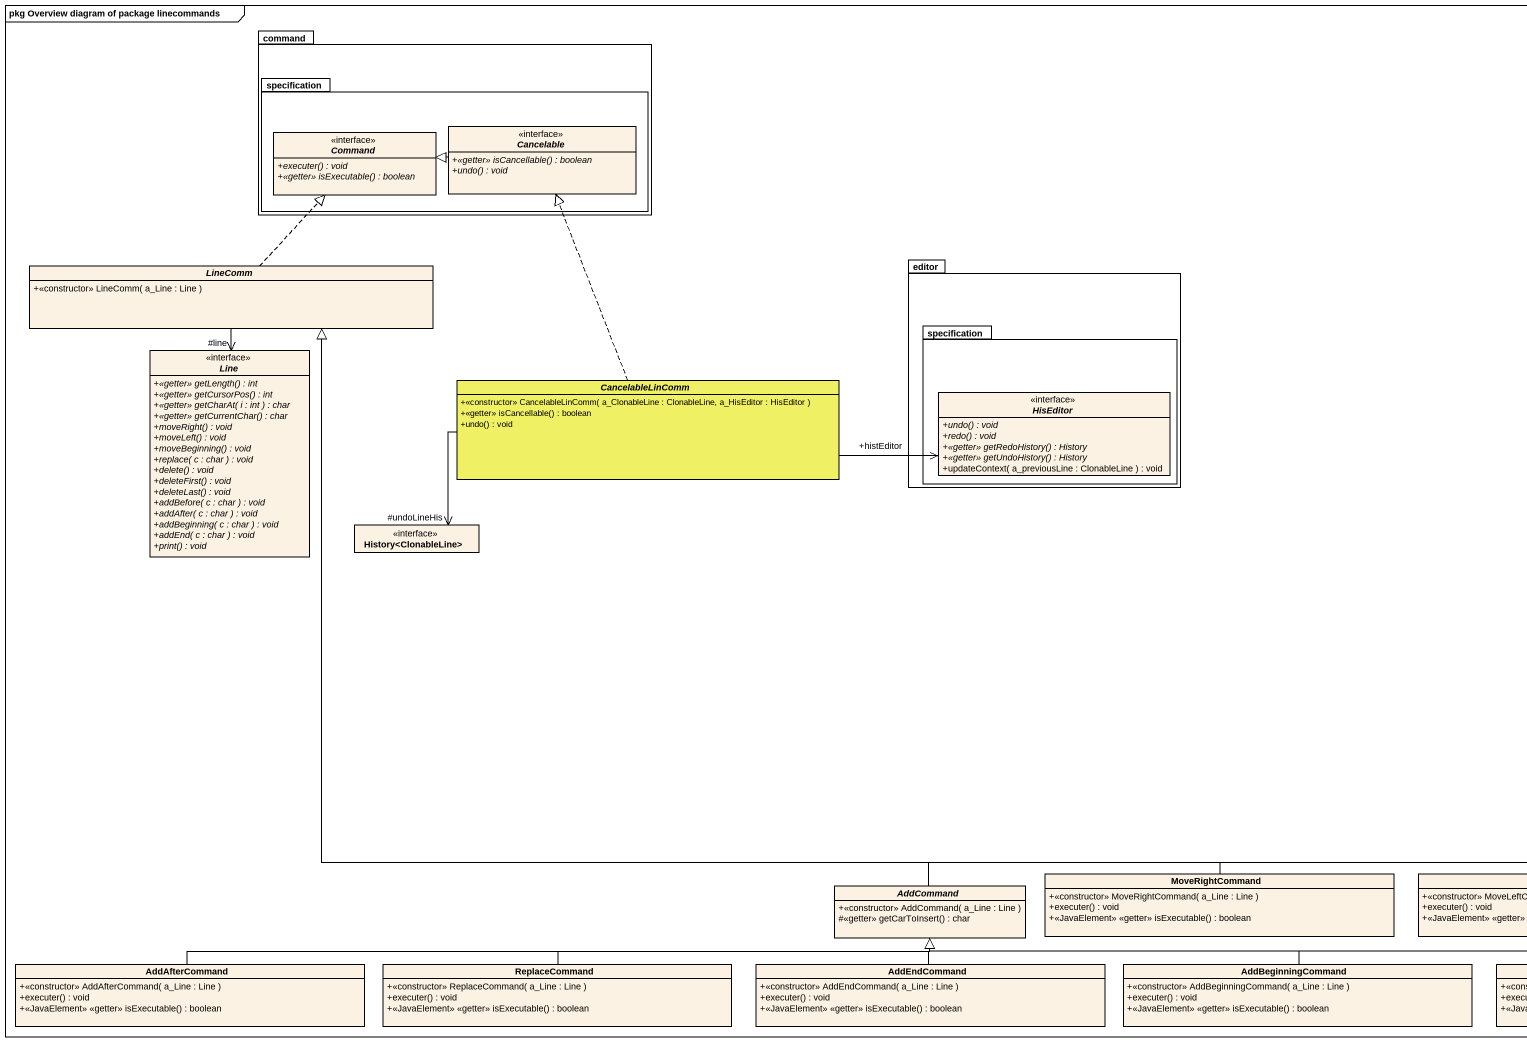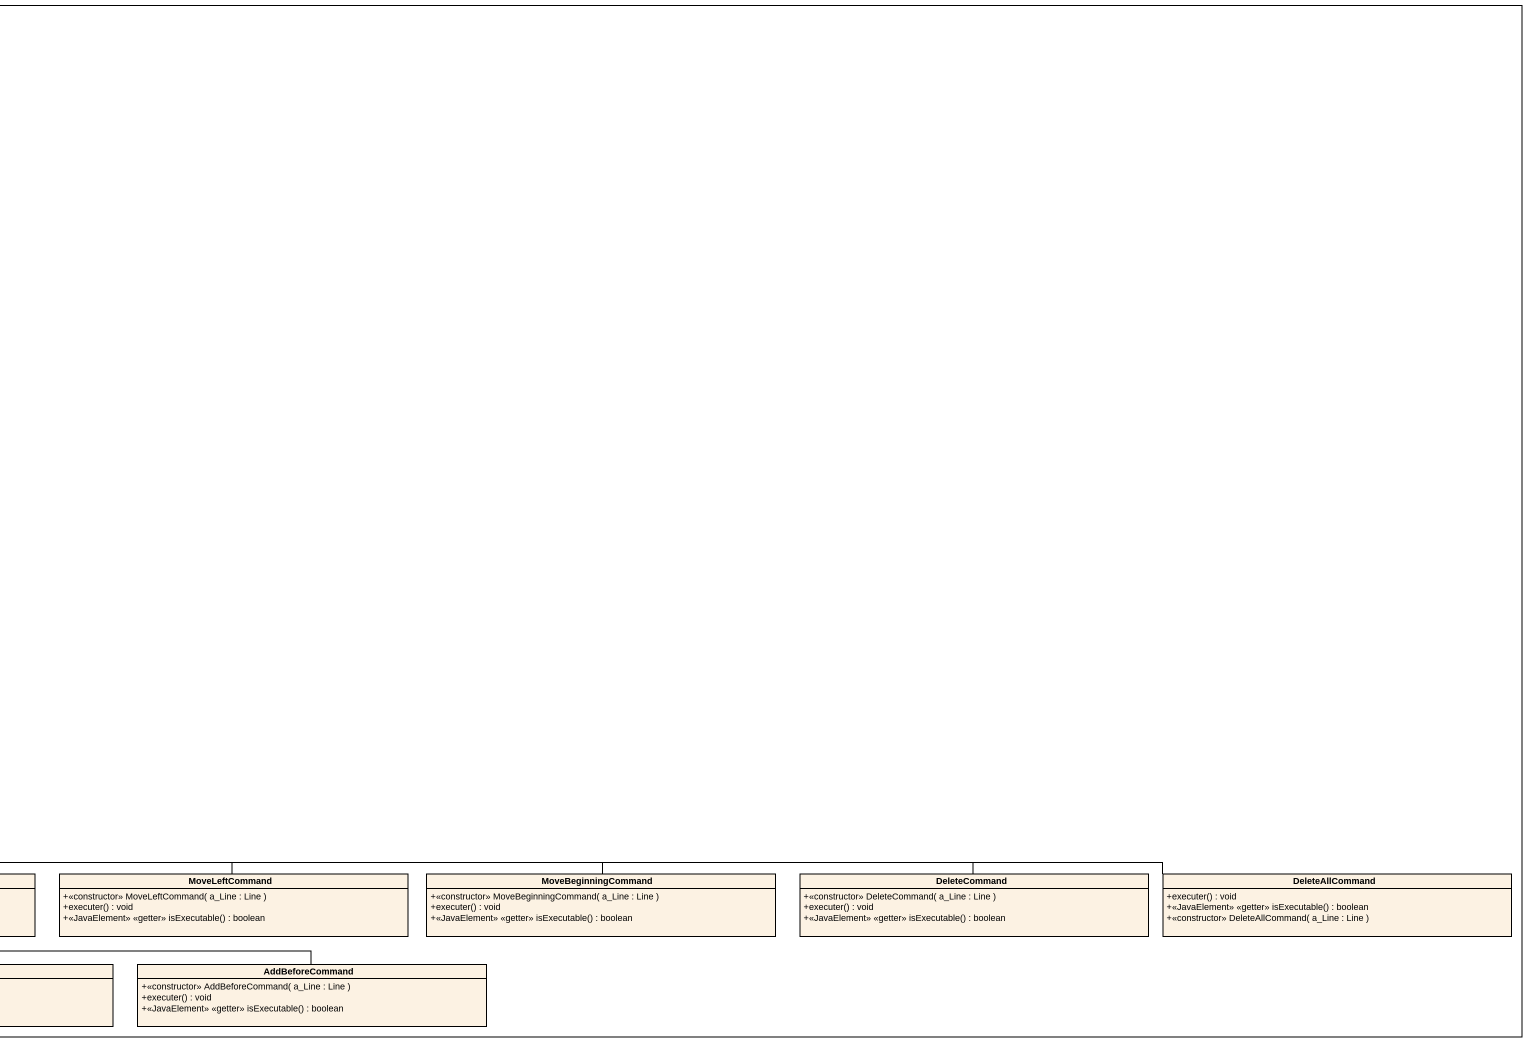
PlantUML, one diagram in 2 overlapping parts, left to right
@startuml
mainframe pkg Overview diagram of package linecommands
hide circle
hide empty members
skinparam classAttributeIconSize 0
package command {
  package specification {
    interface Command {
      {abstract} +executer() : void
      {abstract} +<<getter>> isExecutable() : boolean
    }
    interface Cancelable {
      {abstract} +<<getter>> isCancellable() : boolean
      {abstract} +undo() : void
    }
  }
}
abstract class LineComm {
  +<<constructor>> LineComm( a_Line : Line )
}
package editor {
  package "specification" as specification_2 {
    interface HisEditor {
      {abstract} +undo() : void
      {abstract} +redo() : void
      {abstract} +<<getter>> getRedoHistory() : History
      {abstract} +<<getter>> getUndoHistory() : History
      +updateContext( a_previousLine : ClonableLine ) : void
    }
  }
}
interface Line {
  {abstract} +<<getter>> getLength() : int
  {abstract} +<<getter>> getCursorPos() : int
  {abstract} +<<getter>> getCharAt( i : int ) : char
  {abstract} +<<getter>> getCurrentChar() : char
  {abstract} +moveRight() : void
  {abstract} +moveLeft() : void
  {abstract} +moveBeginning() : void
  {abstract} +replace( c : char ) : void
  {abstract} +delete() : void
  {abstract} +deleteFirst() : void
  {abstract} +deleteLast() : void
  {abstract} +addBefore( c : char ) : void
  {abstract} +addAfter( c : char ) : void
  {abstract} +addBeginning( c : char ) : void
  {abstract} +addEnd( c : char ) : void
  {abstract} +print() : void
}
abstract class CancelableLinComm #F0F064 {
  +<<constructor>> CancelableLinComm( a_ClonableLine : ClonableLine, a_HisEditor : HisEditor )
  +<<getter>> isCancellable() : boolean
  +undo() : void
}
interface "History<ClonableLine>" as History_ClonableLine
class MoveRightCommand {
  +<<constructor>> MoveRightCommand( a_Line : Line )
  +executer() : void
  +<<JavaElement>> <<getter>> isExecutable() : boolean
}
class MoveLeftCommand {
  +<<constructor>> MoveLeftCommand( a_Line : Line )
  +executer() : void
  +<<JavaElement>> <<getter>> isExecutable() : boolean
}
class MoveBeginningCommand {
  +<<constructor>> MoveBeginningCommand( a_Line : Line )
  +executer() : void
  +<<JavaElement>> <<getter>> isExecutable() : boolean
}
class DeleteCommand {
  +<<constructor>> DeleteCommand( a_Line : Line )
  +executer() : void
  +<<JavaElement>> <<getter>> isExecutable() : boolean
}
class DeleteAllCommand {
  +executer() : void
  +<<JavaElement>> <<getter>> isExecutable() : boolean
  +<<constructor>> DeleteAllCommand( a_Line : Line )
}
abstract class AddCommand {
  +<<constructor>> AddCommand( a_Line : Line )
  #<<getter>> getCarToInsert() : char
}
class AddAfterCommand {
  +<<constructor>> AddAfterCommand( a_Line : Line )
  +executer() : void
  +<<JavaElement>> <<getter>> isExecutable() : boolean
}
class ReplaceCommand {
  +<<constructor>> ReplaceCommand( a_Line : Line )
  +executer() : void
  +<<JavaElement>> <<getter>> isExecutable() : boolean
}
class AddEndCommand {
  +<<constructor>> AddEndCommand( a_Line : Line )
  +executer() : void
  +<<JavaElement>> <<getter>> isExecutable() : boolean
}
class AddBeginningCommand {
  +<<constructor>> AddBeginningCommand( a_Line : Line )
  +executer() : void
  +<<JavaElement>> <<getter>> isExecutable() : boolean
}
class AddBeforeCommand {
  +<<constructor>> AddBeforeCommand( a_Line : Line )
  +executer() : void
  +<<JavaElement>> <<getter>> isExecutable() : boolean
}
Cancelable -left-|> Command
LineComm .up.|> Command
Line "#line" <-up- LineComm
CancelableLinComm .up.|> Cancelable
HisEditor "+histEditor" <-left- CancelableLinComm
History_ClonableLine "#undoLineHis" <-right- CancelableLinComm
MoveRightCommand -up-|> LineComm
MoveLeftCommand -left-|> LineComm
MoveBeginningCommand -left-|> LineComm
DeleteCommand -left-|> LineComm
DeleteAllCommand -left-|> LineComm
AddCommand -up-|> LineComm
AddAfterCommand -right-|> AddCommand
ReplaceCommand -right-|> AddCommand
AddEndCommand -up-|> AddCommand
AddBeginningCommand -left-|> AddCommand
AddBeforeCommand -left-|> AddCommand
@enduml
